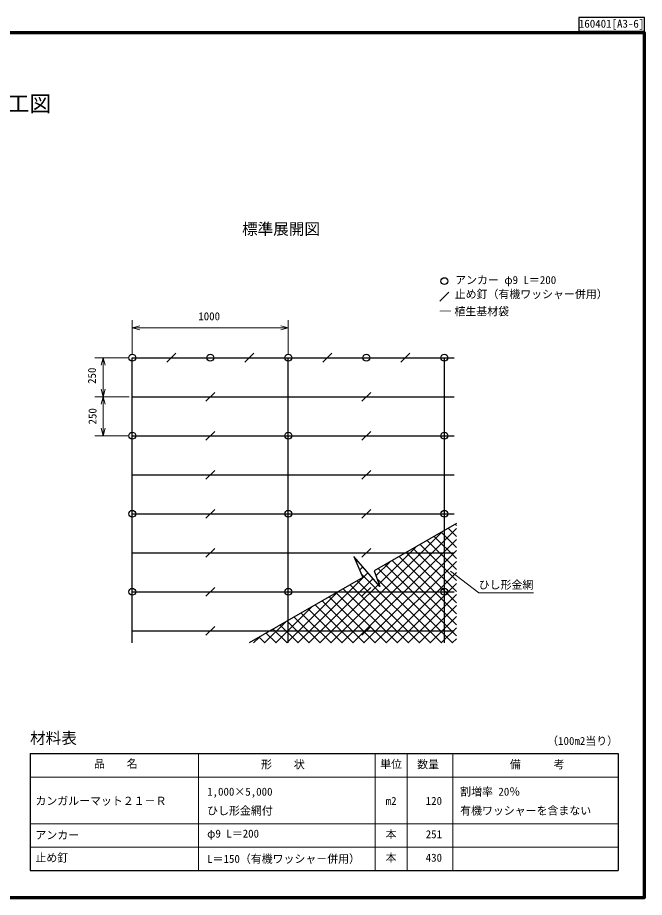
# Model space of a CAD drawing. Units: millimetres, scale not verified. Extents: x 200 to 8200, y 200 to 5838.
# Drawn here: x 4182 to 8200, y 200 to 5838 of the extents above; entities that cross this region are included whole.
import ezdxf
from ezdxf.enums import TextEntityAlignment as Align

# ---------------------------------------------------------------- set-up
doc = ezdxf.new("R2010")
doc.units = ezdxf.units.MM
doc.header["$LTSCALE"] = 20
for name, color, linetype, lineweight in [('C-DOC', 3, 'Continuous', 25), ('C-MTR-FRAM', 5, 'Continuous', 25), ('C-MTR-LINE', 5, 'Continuous', 13), ('C-STR', 3, 'Continuous', 25), ('C-STR-DIM', 1, 'Continuous', 13), ('C-STR-HTXT', 1, 'Continuous', 13), ('C-STR-TXT', 7, 'Continuous', 25), ('C-TTL', 2, 'Continuous', 70)]:
    doc.layers.add(name, color=color, linetype=linetype, lineweight=lineweight)
for name, color, linetype in [('C-MTR', 5, 'Continuous'), ('C-MTR-TXT', 5, 'Continuous'), ('C-TTL-TXT', 7, 'Continuous')]:
    doc.layers.add(name, color=color, linetype=linetype)
doc.styles.add('ＭＳ ゴシック', font='')
doc.styles.get('ＭＳ ゴシック').set_extended_font_data('MS Gothic')

msp = doc.modelspace()

# ---------------------------------------------------------------- linework, layer by layer
at = {"layer": 'C-DOC'}
for p, q in [((8200, 5838), (7780, 5838)), ((7780, 5838), (7780, 5750)), ((8200, 5750), (8200, 5838)), ((7780, 5750), (8200, 5750))]:
    msp.add_line(p, q, dxfattribs=at)
at = {"layer": 'C-MTR-FRAM'}
for p, q in [((4262.37, 1121.57), (4262.37, 371.57)), ((4262.37, 1121.57), (8031.67, 1121.57)), ((8031.67, 1121.57), (8031.67, 371.57)), ((4262.37, 371.57), (8031.67, 371.57))]:
    msp.add_line(p, q, dxfattribs=at)
at = {"layer": 'C-MTR-LINE'}
for p, q in [((5341.96, 1121.57), (5341.96, 371.57)), ((6474.39, 1121.57), (6474.39, 371.57)), ((6680.04, 1121.57), (6680.04, 371.57)), ((6972.53, 1121.57), (6972.53, 371.57)), ((4262.37, 971.57), (8031.67, 971.57)), ((4262.37, 671.57), (8031.67, 671.57)), ((4262.37, 521.57), (8031.67, 521.57))]:
    msp.add_line(p, q, dxfattribs=at)
at = {"layer": 'C-STR', "color": 7}
for p, q in [((5139.41, 3630.02), (5195.98, 3686.59)), ((5639.41, 3630.02), (5695.98, 3686.59)), ((6139.41, 3630.02), (6195.98, 3686.59)), ((6639.41, 3630.02), (6695.98, 3686.59)), ((4917.7, 1830.66), (4917.7, 3658.31)), ((5917.7, 1830.66), (5917.7, 3658.31)), ((6917.7, 1830.66), (6917.7, 3658.31)), ((5389.41, 3380.02), (5445.98, 3436.59)), ((6389.41, 3380.02), (6445.98, 3436.59)), ((5389.41, 3130.02), (5445.98, 3186.59)), ((6389.41, 3130.02), (6445.98, 3186.59)), ((5389.41, 2880.02), (5445.98, 2936.59)), ((6389.41, 2880.02), (6445.98, 2936.59)), ((5389.41, 2630.02), (5445.98, 2686.59)), ((6389.41, 2630.02), (6445.98, 2686.59)), ((5389.41, 2380.02), (5445.98, 2436.59)), ((6389.41, 2380.02), (6445.98, 2436.59)), ((5389.41, 2130.02), (5445.98, 2186.59)), ((6389.41, 2130.02), (6445.98, 2186.59)), ((5389.41, 1880.02), (5445.98, 1936.59)), ((6389.41, 1880.02), (6445.98, 1936.59))]:
    msp.add_line(p, q, dxfattribs=at)
at = {"layer": 'C-STR'}
for p, q in [((4917.7, 3658.31), (6980.7, 3658.31)), ((4917.7, 3408.31), (6980.7, 3408.31)), ((4917.7, 3158.31), (6980.7, 3158.31)), ((4917.7, 2908.31), (6980.7, 2908.31)), ((4917.7, 2658.31), (6980.7, 2658.31)), ((4917.7, 2408.31), (6980.7, 2408.31)), ((4917.7, 2158.31), (6980.7, 2158.31)), ((4917.7, 1908.31), (6980.7, 1908.31))]:
    msp.add_line(p, q, dxfattribs=at)
at = {"layer": 'C-STR', "color": 1}
for p, q in [((6995.06, 2595.7), (6468.32, 2292.11)), ((6190.23, 1830.66), (6901.15, 2541.57)), ((6995.06, 2564.77), (6260.94, 1830.66)), ((6995.06, 2442.16), (6897.66, 2539.56)), ((6942.52, 2565.42), (6995.06, 2512.87)), ((6995.06, 2583.58), (6987.37, 2591.27)), ((6331.65, 1830.66), (6995.06, 2494.06)), ((6995.06, 2300.74), (6807.94, 2487.85)), ((6852.8, 2513.71), (6995.06, 2371.45)), ((6734.24, 2445.37), (6119.52, 1830.66)), ((6995.06, 2159.32), (6718.23, 2436.15)), ((6763.09, 2462), (6995.06, 2230.03)), ((6337.54, 2384.21), (6394.47, 2249.54)), ((6504.7, 2193.03), (6337.54, 2384.21)), ((6995.06, 2423.35), (6402.37, 1830.66)), ((6995.06, 2017.9), (6628.52, 2384.44)), ((6673.37, 2410.29), (6995.06, 2088.61)), ((6362.12, 2356.1), (6353.2, 2347.17)), ((6395.11, 2318.37), (6374.2, 2297.47)), ((6473.08, 1830.66), (6995.06, 2352.64)), ((6480.79, 2262.64), (6567.32, 2349.17)), ((6995.06, 1876.48), (6538.8, 2332.73)), ((6583.66, 2358.59), (6995.06, 1947.19)), ((6428.09, 2280.65), (5978.1, 1830.66)), ((6383.19, 2276.21), (6828.75, 1830.66)), ((6468.32, 2292.11), (6504.7, 2193.03)), ((6493.95, 2306.88), (6970.17, 1830.66)), ((6995.06, 2281.93), (6543.79, 1830.66)), ((6394.47, 2249.54), (5667.7, 1830.66)), ((6048.81, 1830.66), (6461.08, 2242.92)), ((6314.52, 2203.46), (6687.32, 1830.66)), ((6758.03, 1830.66), (6359.38, 2229.32)), ((6899.46, 1830.66), (6485.91, 2244.2)), ((6614.5, 1830.66), (6995.06, 2211.22)), ((5907.39, 1830.66), (6233.5, 2156.76)), ((6224.81, 2151.75), (6545.9, 1830.66)), ((6616.61, 1830.66), (6269.66, 2177.61)), ((6135.09, 2100.05), (6404.48, 1830.66)), ((6475.19, 1830.66), (6179.95, 2125.9)), ((6995.06, 2140.51), (6685.21, 1830.66)), ((6066.58, 2060.56), (5836.68, 1830.66)), ((6045.38, 2048.34), (6263.06, 1830.66)), ((6333.77, 1830.66), (6090.24, 2074.19)), ((6755.92, 1830.66), (6995.06, 2069.8)), ((5955.66, 1996.63), (6121.64, 1830.66)), ((6192.35, 1830.66), (6000.52, 2022.49)), ((6995.06, 1999.09), (6826.63, 1830.66)), ((5899.67, 1964.36), (5765.97, 1830.66)), ((5909.51, 1830.66), (5821.09, 1919.07)), ((5865.95, 1944.92), (5980.22, 1830.66)), ((6050.93, 1830.66), (5910.81, 1970.78)), ((6897.34, 1830.66), (6995.06, 1928.38)), ((5732.75, 1868.15), (5695.26, 1830.66)), ((5731.38, 1867.36), (5768.08, 1830.66)), ((5776.24, 1893.22), (5838.8, 1830.66)), ((6995.06, 1857.67), (6968.05, 1830.66))]:
    msp.add_line(p, q, dxfattribs=at)
at = {"layer": 'C-STR', "color": 7}
for centre in [(4917.7, 3658.31), (5417.7, 3658.31), (5917.7, 3658.31), (6417.7, 3658.31), (6917.7, 3658.31), (4917.7, 3158.31), (5917.7, 3158.31), (6917.7, 3158.31), (4917.7, 2658.31), (5917.7, 2658.31), (6917.7, 2658.31), (4917.7, 2158.31), (5917.7, 2158.31), (6917.7, 2158.31)]:
    msp.add_circle(centre, 22, dxfattribs=at)
at = {"layer": 'C-STR-DIM'}
for p, q in [((4917.7, 3678.31), (4917.7, 3898.31)), ((5917.7, 3678.31), (5917.7, 3898.31)), ((4917.7, 3849.31), (4965.99, 3862.25)), ((4917.7, 3849.31), (4965.99, 3836.37)), ((4917.7, 3849.31), (5917.7, 3849.31)), ((4917.7, 3838.31), (4917.7, 3809.31)), ((5917.7, 3849.31), (5869.4, 3862.25)), ((5917.7, 3849.31), (5869.4, 3836.37)), ((5917.7, 3838.31), (5917.7, 3809.31)), ((5917.7, 3838.31), (5917.7, 3809.31)), ((4897.7, 3658.31), (4677.7, 3658.31)), ((4731.09, 3658.31), (4718.15, 3610.01)), ((4731.09, 3658.31), (4744.03, 3610.01)), ((4731.09, 3258.31), (4731.09, 3658.31)), ((4731.09, 3408.31), (4718.15, 3456.61)), ((4731.09, 3408.31), (4744.03, 3456.61)), ((4897.7, 3408.31), (4677.7, 3408.31)), ((4731.09, 3408.31), (4718.15, 3360.01)), ((4731.09, 3408.31), (4744.03, 3360.01)), ((4731.09, 3158.31), (4731.09, 3258.31)), ((4897.7, 3158.31), (4677.7, 3158.31)), ((4731.09, 3158.31), (4718.15, 3206.61)), ((4731.09, 3158.31), (4744.03, 3206.61))]:
    msp.add_line(p, q, dxfattribs=at)
at = {"layer": 'C-STR-HTXT'}
for p, q in [((6956.36, 2290.02), (7138.14, 2151.7)), ((7138.14, 2151.7), (7488.14, 2151.7))]:
    msp.add_line(p, q, dxfattribs=at)
at = {"layer": 'C-STR-TXT'}
msp.add_line((6889.41, 4021.04), (6945.98, 4077.61), dxfattribs=at)
msp.add_circle((6917.7, 4149.33), 22, dxfattribs=at)
at = {"layer": 'C-TTL'}
msp.add_lwpolyline([(200, 200), (8200, 200), (8200, 5740), (200, 5740)], close=True, dxfattribs=at)

# ---------------------------------------------------------------- texts
at = {"layer": 'C-DOC', "style": 'ＭＳ ゴシック'}
msp.add_text('160401[A3-6]', height=51.32, dxfattribs=at).set_placement((7780, 5758), align=Align.BOTTOM_LEFT)
at = {"layer": 'C-MTR', "style": 'ＭＳ ゴシック'}
msp.add_text('材料表', height=73.31, dxfattribs=at).set_placement((4262.37, 1161.57), align=Align.BOTTOM_LEFT)
at = {"layer": 'C-MTR-TXT', "style": 'ＭＳ ゴシック'}
for s, p in [('（100m2当り）', (7576.67, 1161.57)), ('\u3000品\u3000\u3000名\u3000', (4602.12, 1015.24)), ('\u3000形\u3000\u3000状\u3000', (5672.77, 1010.57)), ('数量', (6743.55, 1011.57)), ('φ9 L＝200', (5397.36, 567.73)), ('止め釘', (4296.83, 412.57)), ('L＝150（有機ワッシャ－併用）', (5397.36, 405.84))]:
    msp.add_text(s, height=51.32, dxfattribs=at).set_placement(p, align=Align.BOTTOM_LEFT)
for s, p in [('単位', (6576.16, 1013.08)), ('\u3000備\u3000\u3000\u3000考\u3000', (7512.83, 1011.57)), ('本', (6576.16, 563.57)), ('本', (6576.16, 413.57))]:
    msp.add_text(s, height=51.32, dxfattribs=at).set_placement(p, align=Align.BOTTOM_CENTER)
for s, p in [('1,000×5,000', (5397.36, 877.53)), ('割増率 20％', (7019.13, 877.53)), ('カンガルーマット２１－Ｒ', (4296.83, 818.25)), ('ひし形金網付', (5397.36, 755.69)), ('有機ワッシャーを含まない', (7019.13, 755.69)), ('アンカー', (4296.83, 599.31))]:
    msp.add_text(s, height=51.32, dxfattribs=at).set_placement(p, align=Align.MIDDLE_LEFT)
msp.add_text('m2', height=51.32, dxfattribs=at).set_placement((6576.16, 818.25), align=Align.MIDDLE_CENTER)
msp.add_text('120', height=51.32, dxfattribs=at).set_placement((6902.9, 818.25), align=Align.MIDDLE_RIGHT)
for s, p in [('251', (6902.9, 563.57)), ('430', (6902.9, 413.57))]:
    msp.add_text(s, height=51.32, dxfattribs=at).set_placement(p, align=Align.BOTTOM_RIGHT)
at = {"layer": 'C-STR-DIM', "color": 7, "style": 'ＭＳ ゴシック'}
msp.add_text('1000', height=51.32, dxfattribs=at).set_placement((5340.41, 3883.02), align=Align.BOTTOM_LEFT)
for p in [(4699.99, 3490.37), (4703.39, 3230.55)]:
    msp.add_text('250', height=51.32, rotation=90, dxfattribs=at).set_placement(p, align=Align.BOTTOM_LEFT)
at = {"layer": 'C-STR-HTXT', "color": 7, "style": 'ＭＳ ゴシック'}
msp.add_text('ひし形金網', height=51.32, dxfattribs=at).set_placement((7138.14, 2161.7), align=Align.BOTTOM_LEFT)
at = {"layer": 'C-STR-TXT', "style": 'ＭＳ ゴシック'}
for s, p in [('アンカー φ9 L＝200', (6987.23, 4115.18)), ('止め釘（有機ワッシャー併用）', (6984.44, 4024.38)), ('植生基材袋', (6982.36, 3914.29))]:
    msp.add_text(s, height=51.32, dxfattribs=at).set_placement(p, align=Align.BOTTOM_LEFT)
at = {"layer": 'C-STR-TXT', "color": 3, "style": 'ＭＳ ゴシック', "width": 1.2}
msp.add_text('―', height=51.32, dxfattribs=at).set_placement((6882.08, 3915.59), align=Align.BOTTOM_LEFT)
at = {"layer": 'C-TTL-TXT', "color": 3, "style": 'ＭＳ ゴシック'}
msp.add_text('ひし形金網・ヤシ繊維ネット付植生基材マット工標準施工図', height=102.6, dxfattribs=at).set_placement((619.11, 5204.51), align=Align.BOTTOM_LEFT)
at = {"layer": 'C-TTL-TXT', "style": 'ＭＳ ゴシック'}
msp.add_text('標準展開図', height=73.31, dxfattribs=at).set_placement((5620.98, 4424.82), align=Align.BOTTOM_LEFT)

doc.saveas('drawing.dxf')
